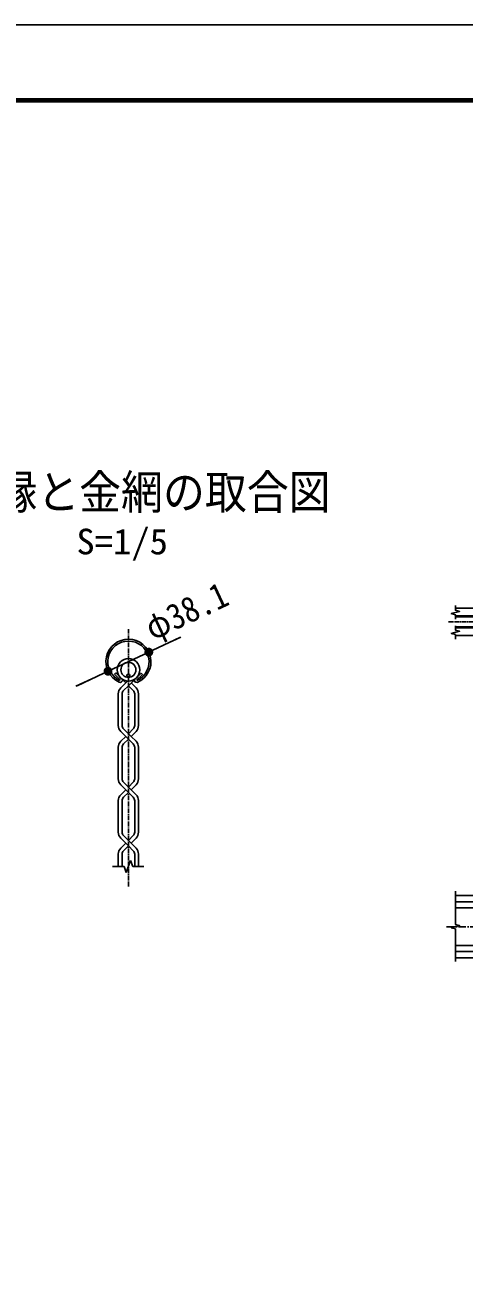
# Model space of a CAD drawing. Units: millimetres, scale not verified, with parts at other scales. Extents: x -5940 to 5940, y -4200 to 4200.
# Drawn here: x 1553 to 3039, y 0 to 4200 of the extents above; entities that cross this region are included whole.
import ezdxf
from ezdxf.enums import TextEntityAlignment as Align

# ---------------------------------------------------------------- set-up
doc = ezdxf.new("R2010")
doc.units = ezdxf.units.MM
doc.header["$LTSCALE"] = 20
doc.linetypes.add('USER1', pattern=[2, 1.25, -0.25, 0.25, -0.25])
doc.linetypes.add('USER3', pattern=[1.125, 0.75, -0.125, 0.125, -0.125])
for name, color, linetype, lineweight in [('0-1_SUNPOU', 1, 'Continuous', 25), ('0-3_6文字', 7, 'Continuous', 25), ('0-4_8部品', 7, 'Continuous', 25), ('0-7_中心線', 1, 'USER1', 25), ('0-8_1', 7, 'Continuous', 25), ('0-9_0', 7, 'Continuous', 25), ('0-A_7詳細', 7, 'Continuous', 25)]:
    doc.layers.add(name, color=color, linetype=linetype, lineweight=lineweight)
doc.styles.add('ＭＳ ゴシック', font='')
doc.styles.get('ＭＳ ゴシック').set_extended_font_data('MS Gothic')

# ---------------------------------------------------------------- blocks, each defined once
blk = doc.blocks.new('A2_ver14_社名無')
at = {"layer": '0-9_0', "color": 3}
blk.add_lwpolyline([(-11900, 8420), (-20, 8420), (-20, 20), (-11900, 20)], close=True, dxfattribs=at)
at = {"layer": '0-9_0'}
for points in [[(-11500, 8170), (-420, 8170), (-420, 270), (-11500, 270)], [(-11497.5, 8167.5), (-422.5, 8167.5), (-422.5, 272.5), (-11497.5, 272.5)], [(-11495, 8165), (-425, 8165), (-425, 275), (-11495, 275)], [(-11492.5, 8162.5), (-427.5, 8162.5), (-427.5, 277.5), (-11492.5, 277.5)], [(-11490, 8160), (-430, 8160), (-430, 280), (-11490, 280)]]:
    blk.add_lwpolyline(points, close=True, dxfattribs=at)
blk = doc.blocks.new('M1')
at = {"layer": '0-1_SUNPOU'}
blk.add_line((-5, 0), (-38.576, 0), dxfattribs=at)
for points in [[(0, 0), (-5, 0), (-4.961, 0.627)], [(0, 0), (-4.961, -0.627), (-5, 0)], [(0, 0), (-4.961, 0.627), (-4.843, 1.243)], [(0, 0), (-4.843, -1.243), (-4.961, -0.627)], [(0, 0), (-4.843, 1.243), (-4.649, 1.841)], [(0, 0), (-4.649, -1.841), (-4.843, -1.243)], [(0, 0), (-4.649, 1.841), (-4.382, 2.409)], [(0, 0), (-4.382, -2.409), (-4.649, -1.841)], [(0, 0), (-4.382, 2.409), (-4.045, 2.939)], [(0, 0), (-4.045, -2.939), (-4.382, -2.409)], [(0, 0), (-4.045, 2.939), (-3.645, 3.423)], [(0, 0), (-3.645, -3.423), (-4.045, -2.939)], [(0, 0), (-3.645, 3.423), (-3.187, 3.853)], [(0, 0), (-3.187, -3.853), (-3.645, -3.423)], [(0, 0), (-3.187, 3.853), (-2.679, 4.222)], [(0, 0), (-2.679, -4.222), (-3.187, -3.853)], [(0, 0), (-2.679, 4.222), (-2.129, 4.524)], [(0, 0), (-2.129, -4.524), (-2.679, -4.222)], [(0, 0), (-2.129, 4.524), (-1.545, 4.755)], [(0, 0), (-1.545, -4.755), (-2.129, -4.524)], [(0, 0), (-1.545, 4.755), (-0.937, 4.911)], [(0, 0), (-0.937, -4.911), (-1.545, -4.755)], [(0, 0), (-0.937, 4.911), (-0.314, 4.99)], [(0, 0), (-0.314, -4.99), (-0.937, -4.911)], [(0, 0), (-0.314, 4.99), (0.314, 4.99)], [(0, 0), (0.314, -4.99), (-0.314, -4.99)], [(0, 0), (0.314, 4.99), (0.937, 4.911)], [(0, 0), (0.937, 4.911), (1.545, 4.755)], [(0, 0), (1.545, 4.755), (2.129, 4.524)], [(0, 0), (2.129, 4.524), (2.679, 4.222)], [(0, 0), (2.679, 4.222), (3.187, 3.853)], [(0, 0), (3.187, 3.853), (3.645, 3.423)], [(0, 0), (3.645, 3.423), (4.045, 2.939)], [(0, 0), (4.045, 2.939), (4.382, 2.409)], [(0, 0), (4.382, 2.409), (4.649, 1.841)], [(0, 0), (4.649, 1.841), (4.843, 1.243)], [(0, 0), (4.843, 1.243), (4.961, 0.627)], [(0, 0), (4.961, 0.627), (5, 0)], [(0, 0), (0.937, -4.911), (0.314, -4.99)], [(0, 0), (1.545, -4.755), (0.937, -4.911)], [(0, 0), (2.129, -4.524), (1.545, -4.755)], [(0, 0), (2.679, -4.222), (2.129, -4.524)], [(0, 0), (3.187, -3.853), (2.679, -4.222)], [(0, 0), (3.645, -3.423), (3.187, -3.853)], [(0, 0), (4.045, -2.939), (3.645, -3.423)], [(0, 0), (4.382, -2.409), (4.045, -2.939)], [(0, 0), (4.649, -1.841), (4.382, -2.409)], [(0, 0), (4.843, -1.243), (4.649, -1.841)], [(0, 0), (4.961, -0.627), (4.843, -1.243)], [(0, 0), (5, 0), (4.961, -0.627)]]:
    blk.add_solid(points, dxfattribs=at)

msp = doc.modelspace()

# ---------------------------------------------------------------- linework, layer by layer
at = {"layer": '0-7_中心線', "linetype": 'USER3'}
msp.add_line((1903.63, 2156.86), (1903.63, 1287.24), dxfattribs=at)
at = {"layer": '0-8_1'}
for p, q in [((1861.16, 2008.89), (1856.62, 2004.35)), ((1876.51, 1984.46), (1856.62, 2004.35)), ((1881.69, 1988.35), (1861.16, 2008.89)), ((1877.76, 1958.17), (1894.55, 1974.96)), ((1894.55, 1974.96), (1881.25, 1988.26)), ((1894.55, 1974.96), (1901, 1981.42)), ((1929.49, 1958.17), (1912.7, 1974.96)), ((1925.83, 1987.92), (1946.37, 2008.46)), ((1931.02, 1984.03), (1950.9, 2003.92)), ((1946.37, 2008.46), (1950.9, 2003.92)), ((1869.54, 1938.32), (1869.54, 1831.13)), ((1882.37, 1937.99), (1882.37, 1831.46)), ((1920.18, 1949.33), (1903.63, 1965.89)), ((1924.88, 1937.99), (1924.88, 1831.46)), ((1937.72, 1938.32), (1937.72, 1831.13)), ((1903.63, 1785.41), (1877.76, 1811.28)), ((1912.7, 1794.49), (1887.07, 1820.12)), ((1903.63, 1803.56), (1920.18, 1820.12)), ((1912.7, 1794.49), (1929.49, 1811.28)), ((1877.76, 1777.7), (1894.55, 1794.49)), ((1887.07, 1768.86), (1903.63, 1785.41)), ((1920.18, 1768.86), (1903.63, 1785.41)), ((1929.49, 1777.7), (1912.7, 1794.49)), ((1869.54, 1757.85), (1869.54, 1650.66)), ((1882.37, 1757.51), (1882.37, 1650.99)), ((1924.88, 1757.51), (1924.88, 1650.99)), ((1937.72, 1757.85), (1937.72, 1650.66)), ((1912.7, 1614.02), (1887.07, 1639.65)), ((1903.63, 1623.09), (1920.18, 1639.65)), ((1903.63, 1604.94), (1877.76, 1630.81)), ((1877.76, 1597.22), (1894.55, 1614.02)), ((1887.07, 1588.38), (1903.63, 1604.94)), ((1920.18, 1588.38), (1903.63, 1604.94)), ((1912.7, 1614.02), (1929.49, 1630.81)), ((1929.49, 1597.22), (1912.7, 1614.02)), ((1869.54, 1577.37), (1869.54, 1470.19)), ((1882.37, 1577.04), (1882.37, 1470.52)), ((1924.88, 1577.04), (1924.88, 1470.52)), ((1937.72, 1577.37), (1937.72, 1470.19)), ((1903.63, 1424.47), (1877.76, 1450.33)), ((1877.76, 1416.75), (1894.55, 1433.54)), ((1912.7, 1433.54), (1887.07, 1459.17)), ((1903.63, 1442.62), (1920.18, 1459.17)), ((1912.7, 1433.54), (1929.49, 1450.33)), ((1929.49, 1416.75), (1912.7, 1433.54)), ((1869.54, 1396.9), (1869.54, 1354.95)), ((1882.37, 1396.57), (1882.37, 1354.95)), ((1887.07, 1407.91), (1903.63, 1424.47)), ((1920.18, 1407.91), (1903.63, 1424.47)), ((1924.88, 1396.57), (1924.88, 1354.95)), ((1937.72, 1396.9), (1937.72, 1354.95))]:
    msp.add_line(p, q, dxfattribs=at)
at = {"layer": '0-8_1', "color": 4}
for p, q in [((1849.97, 1354.95), (1888.81, 1354.95)), ((1896.22, 1334.6), (1888.81, 1354.95)), ((1896.22, 1334.6), (1911.03, 1375.3)), ((1911.03, 1375.3), (1918.44, 1354.95)), ((1918.44, 1354.95), (1955.34, 1354.95))]:
    msp.add_line(p, q, dxfattribs=at)
at = {"layer": '0-8_1'}
msp.add_lwpolyline([(1887.07, 1949.33), (1903.63, 1965.89), (1926, 1988.26)], dxfattribs=at)
for centre, radius in [((1903.63, 2019.43), 38.1), ((1903.63, 2019.43), 25.27), ((1903.63, 1999.77), 5.21)]:
    msp.add_circle(centre, radius, dxfattribs=at)
for centre, radius, start, end in [((1903.72, 2046.94), 76.2, 292.92905, 245.65784), ((1903.72, 2046.94), 69.78, 294.33545, 245.82672), ((1875.64, 1984.89), 8.02, 245.55145, 10.65768), ((1931.79, 1984.85), 8.02, 169.34225, 276.63837), ((1897.61, 1938.32), 28.07, 134.99994, 179.99992), ((1898.41, 1937.99), 16.04, 134.99994, 179.99992), ((1908.84, 1937.99), 16.04, 0, 45.00122), ((1909.64, 1938.32), 28.07, 0, 44.99998), ((1897.61, 1831.13), 28.07, 179.99992, 225.00006), ((1898.41, 1831.46), 16.04, 179.99992, 225.0013), ((1908.84, 1831.46), 16.04, 315.00125, 0), ((1909.64, 1831.13), 28.07, 315.00003, 0), ((1897.61, 1757.85), 28.07, 134.99994, 179.99992), ((1898.41, 1757.51), 16.04, 134.99994, 179.99992), ((1908.84, 1757.51), 16.04, 0, 45.00122), ((1909.64, 1757.85), 28.07, 0, 44.99998), ((1897.61, 1650.66), 28.07, 179.99992, 225.00006), ((1898.41, 1650.99), 16.04, 179.99992, 225.0013), ((1908.84, 1650.99), 16.04, 315.00125, 0), ((1909.64, 1650.66), 28.07, 315.00003, 0), ((1897.61, 1577.37), 28.07, 134.99994, 179.99992), ((1909.64, 1577.37), 28.07, 0, 44.99998), ((1898.41, 1577.04), 16.04, 134.99994, 179.99992), ((1908.84, 1577.04), 16.04, 0, 45.00122), ((1897.61, 1470.19), 28.07, 179.99992, 225.00006), ((1898.41, 1470.52), 16.04, 179.99992, 225.0013), ((1908.84, 1470.52), 16.04, 315.00125, 0), ((1909.64, 1470.19), 28.07, 315.00003, 0), ((1897.61, 1396.9), 28.07, 134.99994, 179.99992), ((1898.41, 1396.57), 16.04, 134.99994, 179.99992), ((1908.84, 1396.57), 16.04, 0, 45.00122), ((1909.64, 1396.9), 28.07, 0, 44.99998)]:
    msp.add_arc(centre, radius, start, end, dxfattribs=at)
at = {"layer": '0-9_0', "color": 1}
for p, q in [((2027.08, 2104.65), (2081.43, 2130.07)), ((1834.69, 2014.65), (1972.74, 2079.23)), ((1780.35, 1989.23), (1726, 1963.81))]:
    msp.add_line(p, q, dxfattribs=at)
at = {"layer": '0-A_7詳細'}
for p, q in [((3887.92, 2228.29), (3009.26, 2228.29)), ((3887.92, 2201.49), (3009.26, 2201.49)), ((3887.14, 2198.29), (3009.26, 2198.29)), ((3887.14, 2165.09), (3009.26, 2165.09)), ((3887.92, 2161.89), (3009.26, 2161.89)), ((3233.92, 2135.09), (3009.26, 2135.09)), ((3887.92, 1256.03), (3009.26, 1256.03)), ((3887.92, 1235.03), (3009.26, 1235.03)), ((3233.92, 1215.03), (3009.26, 1215.03)), ((3233.92, 1087.03), (3009.26, 1087.03)), ((3754.42, 1067.03), (3009.26, 1067.03)), ((3754.42, 1046.03), (3009.26, 1046.03))]:
    msp.add_line(p, q, dxfattribs=at)
at = {"layer": '0-A_7詳細', "color": 1, "linetype": 'USER3'}
msp.add_line((2985.74, 2181.69), (4978.39, 2181.69), dxfattribs=at)
at = {"layer": '0-A_7詳細', "color": 1, "linetype": 'USER1'}
msp.add_line((2979.7, 1151.03), (4978.39, 1151.03), dxfattribs=at)
at = {"layer": '0-A_7詳細'}
for points in [[(3009.26, 2236.95), (3009.26, 2220.79), (3023.25, 2217.04), (2995.26, 2209.54), (3009.26, 2205.79), (3009.26, 2190.63)], [(3009.26, 2167.65), (3009.26, 2153.59), (3023.25, 2149.84), (2995.26, 2142.34), (3009.26, 2138.59), (3009.26, 2123.34)], [(3009.26, 1271.37), (3009.26, 1158.53), (3023.25, 1154.78), (2995.26, 1147.28), (3009.26, 1143.53), (3009.26, 1033.03)]]:
    msp.add_lwpolyline(points, dxfattribs=at)

# ---------------------------------------------------------------- block references
at = {"layer": '0-4_8部品'}
msp.add_blockref('A2_ver14_社名無', (5960, -4220), dxfattribs=at)
at = {"layer": '0-9_0', "xscale": 3, "yscale": 3}
for p, rotation in [((1972.74, 2079.23), 205.06903), ((1834.69, 2014.65), 25.06903)]:
    msp.add_blockref('M1', p, dxfattribs=dict(at, rotation=rotation))

# ---------------------------------------------------------------- texts
at = {"layer": '0-3_6文字', "style": 'ＭＳ ゴシック'}
for s, height, width, p in [('胴縁と金網の取合図', 115.4, 0.9, (1312.18, 2528.28)), ('S=1/5', 86.66, 1.05, (1727.89, 2383.85))]:
    msp.add_text(s, height=height, dxfattribs=dict(at, width=width)).set_placement(p, align=Align.BOTTOM_LEFT)
at = {"layer": '0-9_0', "style": 'ＭＳ ゴシック', "width": 0.9}
msp.add_text('φ38.1', height=86.59, rotation=25.069, dxfattribs=at).set_placement((1996.33, 2094.04), align=Align.BOTTOM_LEFT)

doc.saveas('drawing.dxf')
